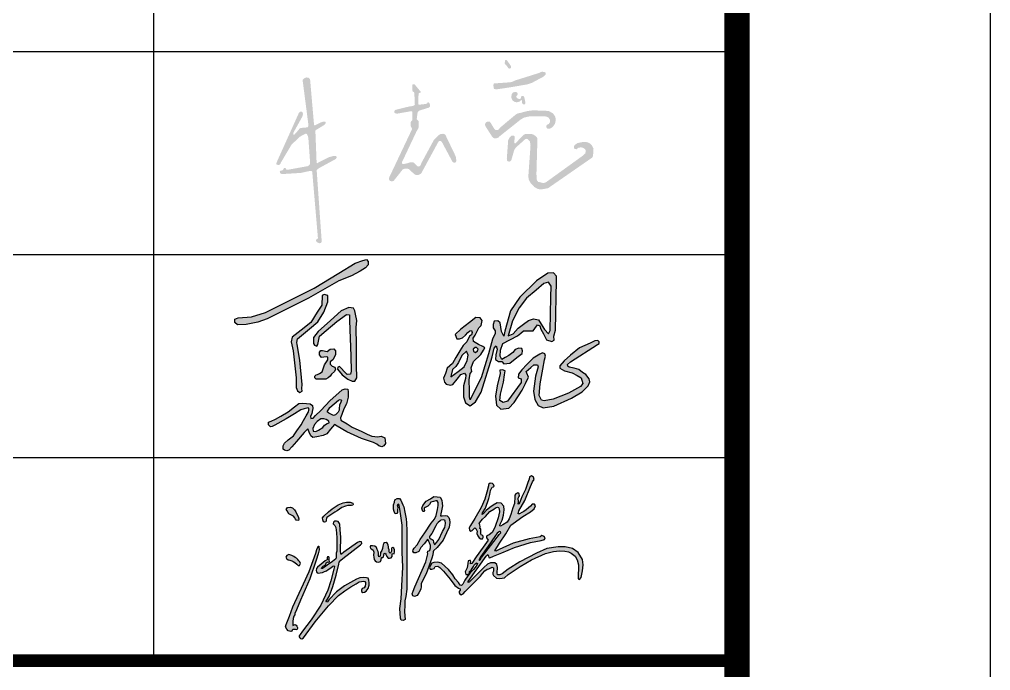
# Model space of a CAD drawing. Extents: x 1051052 to 1482120, y -981644 to -673261.
# Drawn here: x 1175902 to 1181365, y -805783 to -802122 of the extents above; entities that cross this region are included whole.
import ezdxf

# ---------------------------------------------------------------- set-up
doc = ezdxf.new("R2010")
doc.units = 0
doc.header["$LTSCALE"] = 1000
doc.header["$MEASUREMENT"] = 0
doc.layers.add('TK', color=142, linetype='Continuous')
doc.layers.add('填充', color=8, linetype='Continuous')

# ---------------------------------------------------------------- blocks, each defined once
blk = doc.blocks.new('A$C05385F37')
at = {"layer": 'TK'}
for p, q in [((-3299.9, -26600), (-3299.9, -31400)), ((-8000, -29000), (-1000, -29000)), ((-8000, -29800), (-1000, -29800)), ((-8000, -30600), (-1000, -30600)), ((-8000, -31400), (-1000, -31400)), ((-8000, -31400), (-1000, -31400)), ((-8000, -31400.2), (-1000, -31400.2)), ((-8000, -31400.2), (-1000, -31400.2))]:
    blk.add_line(p, q, dxfattribs=at)
at = {"layer": 'TK', "const_width": 50}
for points in [[(-8000, -31400.2), (-1000, -31400.2)], [(-1000, -31400.2), (-8000, -31400.2)], [(-1000, -31400.2), (-8000, -31400.2)]]:
    blk.add_lwpolyline(points, dxfattribs=at)
blk = doc.blocks.new('jyukyu')
h = blk.add_hatch(color=256)
h.paths.add_polyline_path([(93323, 49307), (93326, 49334), (93384, 49418), (93442, 49593), (93459, 49669), (93473, 49741), (93495, 49785), (93502, 49799), (93528, 49804), (93540, 49821), (93528, 49846), (93508, 49866), (93469, 49870), (93440, 49847), (93440, 49822), (93406, 49712), (93370, 49584), (93305, 49433), (93191, 49235), (93109, 49103), (93088, 49061), (93093, 49024), (93120, 49004), (93143, 49018), (93174, 49047), (93189, 49065), (93207, 49052), (93230, 49002), (93226, 48963), (93243, 48920), (93271, 48885), (93300, 48865), (93329, 48863), (93342, 48888), (93339, 48911), (93320, 48928), (93307, 48935), (93301, 48963), (93301, 48998), (93299, 49024), (93299, 49043), (93281, 49052), (93286, 49081), (93283, 49115), (93268, 49140), (93278, 49158), (93331, 49220), (93384, 49271), (93464, 49359), (93531, 49401), (93566, 49427), (93602, 49439), (93621, 49429), (93631, 49405), (93637, 49356), (93611, 49243), (93556, 49089), (93531, 49033), (93502, 48977), (93449, 48935), (93409, 48918), (93399, 48902), (93402, 48883), (93421, 48860), (93433, 48841), (93339, 48712), (93216, 48541), (93136, 48420), (93113, 48409), (93110, 48424), (93116, 48449), (93111, 48471), (93094, 48475), (93067, 48465), (93064, 48420), (93049, 48342), (93031, 48302), (93016, 48268), (93020, 48243), (93028, 48219), (93063, 48219), (93091, 48240), (93093, 48271), (93121, 48298), (93143, 48329), (93163, 48366), (93186, 48398), (93214, 48424), (93230, 48430), (93237, 48414), (93211, 48372), (93165, 48312), (93107, 48249), (93065, 48195), (93006, 48115), (92993, 48077), (92973, 48041), (92945, 48022), (92924, 48028), (92892, 48072), (92836, 48142), (92792, 48214), (92715, 48309), (92585, 48423), (92518, 48443), (92448, 48438), (92408, 48424), (92384, 48383), (92371, 48347), (92380, 48313), (92412, 48318), (92450, 48330), (92473, 48363), (92519, 48368), (92557, 48344), (92622, 48278), (92740, 48135), (92826, 48020), (92894, 47973), (92923, 47961), (92924, 47936), (92905, 47912), (92904, 47889), (92915, 47870), (92944, 47850), (92978, 47868), (93016, 47912), (93045, 47943), (93155, 48050), (93291, 48190), (93330, 48237), (93369, 48283), (93414, 48315), (93442, 48319), (93477, 48338), (93495, 48349), (93525, 48342), (93527, 48306), (93528, 48278), (93513, 48252), (93515, 48223), (93529, 48198), (93583, 48151), (93644, 48146), (93725, 48161), (93791, 48218), (94013, 48361), (94217, 48483), (94469, 48597), (94616, 48635), (94725, 48649), (94820, 48639), (94888, 48628), (94935, 48602), (95005, 48550), (95044, 48482), (95067, 48396), (95066, 48320), (95060, 48217), (95064, 48142), (95085, 48129), (95115, 48162), (95142, 48285), (95152, 48392), (95140, 48491), (95060, 48620), (94960, 48687), (94824, 48718), (94700, 48719), (94492, 48688), (94304, 48608), (94005, 48451), (93796, 48313), (93686, 48230), (93642, 48210), (93602, 48210), (93594, 48251), (93602, 48347), (93587, 48398), (93552, 48428), (93475, 48427), (93419, 48407), (93353, 48348), (93158, 48153), (93088, 48082), (93067, 48076), (93067, 48094), (93184, 48256), (93261, 48364), (93393, 48550), (93423, 48583), (93436, 48553), (93444, 48526), (93462, 48519), (93526, 48549), (93679, 48612), (93905, 48710), (94196, 48801), (94391, 48836), (94454, 48854), (94461, 48883), (94446, 48906), (94406, 48923), (94370, 48899), (94172, 48866), (93881, 48785), (93630, 48671), (93568, 48643), (93550, 48650), (93635, 48787), (93749, 48954), (93842, 49111), (93882, 49141), (94060, 49269), (94198, 49354), (94263, 49408), (94290, 49460), (94273, 49493), (94227, 49490), (94200, 49456), (94164, 49424), (94119, 49390), (94077, 49361), (94039, 49342), (94000, 49319), (93972, 49316), (93985, 49372), (94095, 49560), (94198, 49809), (94234, 49898), (94264, 49937), (94255, 49982), (94213, 50004), (94179, 49990), (94172, 49945), (94148, 49882), (94105, 49757), (94042, 49624), (94003, 49531), (93987, 49498), (93977, 49494), (93978, 49534), (93976, 49598), (93986, 49623), (94001, 49642), (93993, 49681), (93970, 49695), (93931, 49682), (93915, 49654), (93916, 49627), (93908, 49502), (93876, 49425), (93844, 49305), (93811, 49226), (93775, 49168), (93695, 49116), (93654, 49094), (93642, 49098), (93649, 49128), (93685, 49204), (93706, 49291), (93720, 49391), (93716, 49455), (93665, 49509), (93593, 49518), (93521, 49474), (93459, 49430), (93393, 49376), (93347, 49322)])
h.paths.add_polyline_path([(93616, 48988), (93638, 48997), (93655, 48993), (93658, 48975), (93638, 48949), (93597, 48896), (93311, 48524), (93291, 48491), (93274, 48470), (93266, 48478), (93266, 48491), (93299, 48547), (93431, 48730), (93550, 48909), (93596, 48968)], flags=16)
h = blk.add_hatch(color=256)
h.paths.add_polyline_path([(91731, 49359), (91749, 49317), (91776, 49321), (91786, 49340), (91790, 49380), (91792, 49440), (91785, 49480), (91792, 49489), (91804, 49491), (91817, 49472), (91831, 49402), (91849, 49279), (91871, 49109), (91874, 48622), (91883, 48354), (91868, 48014), (91854, 47781), (91832, 47606), (91841, 47428), (91854, 47393), (91891, 47387), (91928, 47406), (91921, 47469), (91913, 47550), (91919, 47659), (91921, 47742), (91938, 47819), (91957, 47952), (91956, 48275), (91956, 48700), (91957, 49011), (91954, 49154), (91943, 49224), (91919, 49347), (91901, 49442), (91884, 49482), (91851, 49566), (91822, 49597), (91780, 49593), (91742, 49568), (91734, 49529), (91718, 49482), (91715, 49402)])
h.paths.add_polyline_path([(91566, 48607), (91579, 48589), (91595, 48542), (91619, 48517), (91643, 48517), (91673, 48520), (91691, 48542), (91691, 48570), (91692, 48594), (91714, 48601), (91729, 48592), (91736, 48631), (91733, 48664), (91725, 48697), (91706, 48708), (91687, 48704), (91682, 48689), (91681, 48661), (91681, 48644), (91673, 48630), (91660, 48608), (91649, 48604), (91636, 48628), (91635, 48666), (91626, 48698), (91624, 48722), (91621, 48752), (91608, 48780), (91584, 48796), (91555, 48795), (91537, 48778), (91530, 48755), (91521, 48730), (91516, 48692), (91505, 48655), (91491, 48638), (91478, 48617), (91479, 48599), (91476, 48564), (91468, 48544), (91452, 48539), (91446, 48561), (91445, 48606), (91436, 48638), (91423, 48671), (91406, 48706), (91376, 48732), (91336, 48739), (91301, 48736), (91291, 48724), (91293, 48712), (91300, 48690), (91323, 48677), (91349, 48657), (91359, 48622), (91356, 48567), (91358, 48531), (91367, 48491), (91387, 48466), (91411, 48449), (91449, 48445), (91479, 48454), (91493, 48483), (91500, 48524), (91519, 48527), (91537, 48536), (91544, 48568), (91549, 48601)])
h.paths.add_polyline_path([(92272, 48777), (92332, 48851), (92347, 48844), (92356, 48817), (92367, 48790), (92388, 48745), (92385, 48703), (92374, 48662), (92356, 48650), (92340, 48642), (92334, 48619), (92339, 48590), (92302, 48449), (92103, 47997), (92070, 47915), (92054, 47870), (92069, 47835), (92099, 47822), (92142, 47840), (92178, 47889), (92209, 47953), (92217, 48000), (92217, 48058), (92308, 48229), (92412, 48513), (92426, 48577), (92432, 48628), (92443, 48649), (92510, 48707), (92613, 48840), (92679, 48974), (92723, 49078), (92734, 49161), (92730, 49213), (92719, 49251), (92691, 49279), (92650, 49286), (92595, 49280), (92570, 49280), (92574, 49316), (92586, 49372), (92604, 49459), (92599, 49507), (92590, 49562), (92561, 49619), (92509, 49627), (92445, 49630), (92385, 49591), (92311, 49549), (92249, 49467), (92232, 49422), (92243, 49378), (92249, 49361), (92268, 49357), (92279, 49375), (92274, 49399), (92272, 49419), (92290, 49431), (92337, 49458), (92367, 49488), (92395, 49527), (92443, 49542), (92481, 49554), (92507, 49550), (92523, 49522), (92527, 49471), (92515, 49395), (92491, 49286), (92456, 49220), (92400, 49149), (92283, 48974), (92197, 48851), (92143, 48755), (92093, 48694), (92070, 48668), (92068, 48639), (92083, 48612), (92120, 48610), (92175, 48638), (92211, 48707)])
h.paths.add_polyline_path([(92373, 48874), (92366, 48888), (92367, 48908), (92388, 48933), (92410, 48961), (92437, 49006), (92451, 49046), (92485, 49100), (92502, 49137), (92528, 49160), (92559, 49189), (92571, 49200), (92627, 49211), (92654, 49198), (92658, 49140), (92645, 49067), (92606, 48999), (92539, 48853), (92502, 48806), (92473, 48768), (92457, 48764), (92443, 48805), (92434, 48843), (92417, 48853), (92390, 48862)], flags=16)
h = blk.add_hatch(color=256)
h.paths.add_polyline_path([(89950, 49353), (89924, 49391), (89889, 49427), (89851, 49435), (89798, 49433), (89774, 49396), (89790, 49370), (89821, 49318), (89857, 49301), (89905, 49276), (89932, 49244), (89943, 49221), (89954, 49200), (89994, 49198), (90002, 49227), (89987, 49267), (89966, 49314)])
h.paths.add_polyline_path([(89841, 48476), (89872, 48465), (89900, 48452), (89930, 48435), (89965, 48403), (89987, 48382), (90013, 48382), (90032, 48418), (90017, 48446), (90002, 48467), (89982, 48491), (89958, 48517), (89934, 48525), (89909, 48545), (89877, 48561), (89840, 48572), (89820, 48578), (89783, 48564), (89766, 48532), (89777, 48506), (89811, 48485)], flags=17)
h.paths.add_polyline_path([(90199, 48141), (90316, 48480), (90352, 48593), (90367, 48667), (90366, 48717), (90366, 48729), (90354, 48730), (90344, 48713), (90330, 48674), (90307, 48608), (90262, 48471), (90186, 48275), (90089, 48050), (89891, 47635), (89832, 47466), (89771, 47315), (89760, 47269), (89782, 47227), (89807, 47200), (89856, 47185), (89876, 47195), (89882, 47212), (89895, 47226), (89903, 47226), (89917, 47225), (89942, 47223), (89967, 47219), (89978, 47239), (89976, 47261), (89966, 47282), (89953, 47302), (89936, 47313), (89916, 47310), (89891, 47297), (89890, 47367), (89901, 47420), (89912, 47467), (89932, 47491), (89932, 47510), (89960, 47578), (90033, 47757)])
h.paths.add_polyline_path([(90670, 48504), (90612, 48452), (90516, 48388), (90466, 48353), (90429, 48326), (90415, 48330), (90418, 48347), (90440, 48367), (90487, 48394), (90493, 48408), (90499, 48427), (90515, 48442), (90534, 48449), (90547, 48445), (90558, 48455), (90553, 48478), (90552, 48501), (90553, 48525), (90547, 48536), (90534, 48539), (90519, 48536), (90512, 48529), (90513, 48511), (90518, 48493), (90477, 48467), (90404, 48407), (90341, 48352), (90321, 48325), (90316, 48291), (90319, 48265), (90333, 48246), (90354, 48243), (90391, 48247), (90433, 48256), (90469, 48274), (90503, 48284), (90534, 48309), (90581, 48340), (90617, 48367), (90635, 48373), (90646, 48365), (90634, 48317), (90579, 48107), (90529, 47934), (90399, 47661), (90224, 47397), (90068, 47192), (90024, 47131), (90007, 47110), (90008, 47090), (90017, 47071), (90029, 47058), (90055, 47056), (90084, 47070), (90298, 47362), (90541, 47650), (90721, 47836), (90836, 47921), (90945, 47997), (91039, 48052), (91096, 48087), (91139, 48094), (91170, 48099), (91195, 48093), (91209, 48075), (91207, 48051), (91202, 48007), (91185, 47978), (91147, 47963), (91135, 47938), (91138, 47914), (91160, 47891), (91192, 47897), (91224, 47918), (91259, 47964), (91275, 48026), (91275, 48070), (91271, 48119), (91255, 48150), (91225, 48160), (91166, 48164), (91109, 48156), (91045, 48133), (90830, 48015), (90681, 47903), (90548, 47759), (90519, 47721), (90504, 47720), (90499, 47735), (90550, 47823), (90617, 48003), (90678, 48205), (90724, 48407), (90735, 48443), (90763, 48480), (90796, 48511), (91120, 48756), (91142, 48779), (91135, 48808), (91107, 48818), (91064, 48800), (90816, 48621), (90774, 48586), (90760, 48586), (90758, 48647), (90760, 48893), (90750, 49029), (90748, 49063), (90746, 49095), (90743, 49122), (90740, 49144), (90712, 49176), (90683, 49187), (90649, 49187), (90628, 49168), (90626, 49134), (90655, 49104), (90669, 49067), (90679, 49024), (90684, 48971), (90687, 48879), (90687, 48639), (90675, 48605), (90675, 48576), (90675, 48529)])
h.paths.add_polyline_path([(90605, 49407), (90537, 49354), (90453, 49277), (90433, 49246), (90434, 49211), (90450, 49173), (90466, 49168), (90489, 49172), (90496, 49183), (90494, 49209), (90500, 49234), (90510, 49252), (90654, 49349), (90695, 49374), (90781, 49429), (90844, 49456), (90891, 49469), (90954, 49467), (90979, 49473), (90988, 49487), (90979, 49512), (90934, 49528), (90864, 49531), (90803, 49516), (90713, 49478)])
for points in [[(92448, 48438), (92408, 48424), (92384, 48383), (92371, 48347), (92380, 48313), (92412, 48318), (92450, 48330), (92473, 48363), (92519, 48368), (92557, 48344), (92622, 48278), (92740, 48135), (92826, 48020), (92894, 47973), (92923, 47961), (92924, 47936), (92905, 47912), (92904, 47889), (92915, 47870), (92944, 47850), (92978, 47868), (93016, 47912), (93045, 47943), (93155, 48050), (93291, 48190), (93330, 48237), (93369, 48283), (93414, 48315), (93442, 48319), (93477, 48338), (93495, 48349), (93525, 48342), (93527, 48306), (93528, 48278), (93513, 48252), (93515, 48223), (93529, 48198), (93583, 48151), (93644, 48146), (93725, 48161), (93791, 48218), (94013, 48361), (94217, 48483), (94469, 48597), (94616, 48635), (94725, 48649), (94820, 48639), (94888, 48628), (94935, 48602), (95005, 48550), (95044, 48482), (95067, 48396), (95066, 48320), (95060, 48217), (95064, 48142), (95085, 48129), (95115, 48162), (95142, 48285), (95152, 48392), (95140, 48491), (95060, 48620), (94960, 48687), (94824, 48718), (94700, 48719), (94492, 48688), (94304, 48608), (94005, 48451), (93796, 48313), (93686, 48230), (93642, 48210), (93602, 48210), (93594, 48251), (93602, 48347), (93587, 48398), (93552, 48428), (93475, 48427), (93419, 48407), (93353, 48348), (93158, 48153), (93088, 48082), (93067, 48076), (93067, 48094), (93184, 48256), (93261, 48364), (93393, 48550), (93423, 48583), (93423, 48583), (93436, 48553), (93444, 48526), (93462, 48519), (93526, 48549), (93679, 48612), (93905, 48710), (94196, 48801), (94391, 48836), (94454, 48854), (94461, 48883), (94446, 48906), (94406, 48923), (94370, 48899), (94172, 48866), (93881, 48785), (93630, 48671), (93568, 48643), (93550, 48650), (93635, 48787), (93749, 48954), (93842, 49111), (93882, 49141), (94060, 49269), (94198, 49354), (94263, 49408), (94290, 49460), (94273, 49493), (94227, 49490), (94200, 49456), (94164, 49424), (94119, 49390), (94077, 49361), (94039, 49342), (94000, 49319), (93972, 49316), (93985, 49372), (94095, 49560), (94198, 49809), (94234, 49898), (94264, 49937), (94255, 49982), (94213, 50004), (94179, 49990), (94172, 49945), (94148, 49882), (94105, 49757), (94042, 49624), (94003, 49531), (93987, 49498), (93977, 49494), (93978, 49534), (93976, 49598), (93986, 49623), (94001, 49642), (93993, 49681), (93970, 49695), (93931, 49682), (93915, 49654), (93916, 49627), (93908, 49502), (93876, 49425), (93844, 49305), (93811, 49226), (93775, 49168), (93695, 49116), (93654, 49094), (93642, 49098), (93649, 49128), (93685, 49204), (93706, 49291), (93720, 49391), (93716, 49455), (93665, 49509), (93593, 49518), (93521, 49474), (93459, 49430), (93393, 49376), (93347, 49322), (93323, 49307), (93323, 49307), (93326, 49334), (93384, 49418), (93442, 49593), (93459, 49669), (93473, 49741), (93495, 49785), (93502, 49799), (93528, 49804), (93540, 49821), (93528, 49846), (93508, 49866), (93469, 49870), (93440, 49847), (93440, 49822), (93406, 49712), (93370, 49584), (93305, 49433), (93191, 49235), (93109, 49103), (93088, 49061), (93093, 49024), (93120, 49004), (93143, 49018), (93174, 49047), (93189, 49065), (93207, 49052), (93230, 49002), (93226, 48963), (93243, 48920), (93271, 48885), (93300, 48865), (93329, 48863), (93342, 48888), (93339, 48911), (93320, 48928), (93307, 48935), (93301, 48963), (93301, 48998), (93299, 49024), (93299, 49043), (93281, 49052), (93286, 49081), (93283, 49115), (93268, 49140), (93278, 49158), (93331, 49220), (93384, 49271), (93464, 49359), (93531, 49401), (93566, 49427), (93602, 49439), (93621, 49429), (93631, 49405), (93637, 49356), (93611, 49243), (93556, 49089), (93531, 49033), (93502, 48977), (93449, 48935), (93409, 48918), (93399, 48902), (93402, 48883), (93421, 48860), (93433, 48841), (93339, 48712), (93216, 48541), (93136, 48420), (93113, 48409), (93110, 48424), (93116, 48449), (93111, 48471), (93094, 48475), (93067, 48465), (93064, 48420), (93049, 48342), (93031, 48302), (93016, 48268), (93020, 48243), (93028, 48219), (93063, 48219), (93091, 48240), (93093, 48271), (93121, 48298), (93143, 48329), (93163, 48366), (93186, 48398), (93214, 48424), (93230, 48430), (93237, 48414), (93211, 48372), (93165, 48312), (93107, 48249), (93065, 48195), (93006, 48115), (92993, 48077), (92973, 48041), (92945, 48022), (92924, 48028), (92892, 48072), (92836, 48142), (92792, 48214), (92715, 48309), (92585, 48423), (92518, 48443), (92448, 48438)], [(92272, 49419), (92274, 49399), (92279, 49375), (92268, 49357), (92249, 49361), (92243, 49378), (92232, 49422), (92249, 49467), (92311, 49549), (92385, 49591), (92445, 49630), (92509, 49627), (92561, 49619), (92590, 49562), (92599, 49507), (92604, 49459), (92586, 49372), (92574, 49316), (92570, 49280), (92595, 49280), (92650, 49286), (92691, 49279), (92719, 49251), (92730, 49213), (92734, 49161), (92723, 49078), (92679, 48974), (92613, 48840), (92510, 48707), (92443, 48649), (92432, 48628), (92426, 48577), (92412, 48513), (92308, 48229), (92217, 48058), (92217, 48000), (92209, 47953), (92178, 47889), (92142, 47840), (92099, 47822), (92069, 47835), (92054, 47870), (92070, 47915), (92103, 47997), (92302, 48449), (92339, 48590), (92334, 48619), (92340, 48642), (92356, 48650), (92374, 48662), (92385, 48703), (92388, 48745), (92367, 48790), (92356, 48817), (92347, 48844), (92332, 48851), (92272, 48777), (92211, 48707), (92175, 48638), (92120, 48610), (92083, 48612), (92068, 48639), (92070, 48668), (92093, 48694), (92143, 48755), (92197, 48851), (92283, 48974), (92400, 49149), (92456, 49220), (92491, 49286), (92515, 49395), (92527, 49471), (92523, 49522), (92507, 49550), (92481, 49554), (92443, 49542), (92395, 49527), (92367, 49488), (92337, 49458), (92290, 49431), (92272, 49419)], [(89954, 49200), (89943, 49221), (89932, 49244), (89905, 49276), (89857, 49301), (89821, 49318), (89790, 49370), (89774, 49396), (89798, 49433), (89851, 49435), (89889, 49427), (89924, 49391), (89950, 49353), (89966, 49314), (89987, 49267), (90002, 49227), (89994, 49198), (89954, 49200)], [(90450, 49173), (90434, 49211), (90433, 49246), (90453, 49277), (90537, 49354), (90605, 49407), (90713, 49478), (90803, 49516), (90864, 49531), (90934, 49528), (90979, 49512), (90988, 49487), (90979, 49473), (90954, 49467), (90891, 49469), (90844, 49456), (90781, 49429), (90695, 49374), (90654, 49349), (90510, 49252), (90500, 49234), (90494, 49209), (90496, 49183), (90489, 49172), (90466, 49168), (90450, 49173)], [(91785, 49480), (91792, 49440), (91790, 49380), (91786, 49340), (91776, 49321), (91749, 49317), (91731, 49359), (91715, 49402), (91718, 49482), (91734, 49529), (91742, 49568), (91780, 49593), (91822, 49597), (91851, 49566), (91884, 49482), (91901, 49442), (91919, 49347), (91943, 49224), (91954, 49154), (91957, 49011), (91956, 48700), (91956, 48275), (91957, 47952), (91938, 47819), (91921, 47742), (91919, 47659), (91913, 47550), (91921, 47469), (91928, 47406), (91891, 47387), (91854, 47393), (91841, 47428), (91832, 47606), (91854, 47781), (91868, 48014), (91883, 48354), (91874, 48622), (91871, 49109), (91849, 49279), (91831, 49402), (91817, 49472), (91804, 49491), (91792, 49489), (91785, 49480)], [(90626, 49134), (90655, 49104), (90669, 49067), (90679, 49024), (90684, 48971), (90687, 48879), (90687, 48639), (90675, 48605), (90675, 48576), (90675, 48529), (90670, 48504), (90612, 48452), (90516, 48388), (90466, 48353), (90429, 48326), (90415, 48330), (90418, 48347), (90440, 48367), (90487, 48394), (90493, 48408), (90499, 48427), (90515, 48442), (90534, 48449), (90547, 48445), (90558, 48455), (90553, 48478), (90552, 48501), (90553, 48525), (90547, 48536), (90534, 48539), (90519, 48536), (90512, 48529), (90513, 48511), (90518, 48493), (90477, 48467), (90404, 48407), (90341, 48352), (90321, 48325), (90316, 48291), (90319, 48265), (90333, 48246), (90354, 48243), (90391, 48247), (90433, 48256), (90469, 48274), (90503, 48284), (90534, 48309), (90581, 48340), (90617, 48367), (90635, 48373), (90646, 48365), (90634, 48317), (90579, 48107), (90529, 47934), (90399, 47661), (90224, 47397), (90068, 47192), (90024, 47131), (90007, 47110), (90008, 47090), (90017, 47071), (90029, 47058), (90055, 47056), (90084, 47070), (90298, 47362), (90541, 47650), (90721, 47836), (90836, 47921), (90945, 47997), (91039, 48052), (91096, 48087), (91139, 48094), (91170, 48099), (91195, 48093), (91209, 48075), (91207, 48051), (91202, 48007), (91185, 47978), (91147, 47963), (91135, 47938), (91138, 47914), (91160, 47891), (91192, 47897), (91224, 47918), (91259, 47964), (91275, 48026), (91275, 48070), (91271, 48119), (91255, 48150), (91225, 48160), (91166, 48164), (91109, 48156), (91045, 48133), (90830, 48015), (90681, 47903), (90548, 47759), (90519, 47721), (90504, 47720), (90499, 47735), (90550, 47823), (90617, 48003), (90678, 48205), (90724, 48407), (90735, 48443), (90763, 48480), (90796, 48511), (91120, 48756), (91142, 48779), (91135, 48808), (91107, 48818), (91064, 48800), (90816, 48621), (90774, 48586), (90760, 48586), (90758, 48647), (90760, 48893), (90750, 49029), (90748, 49063), (90746, 49095), (90743, 49122), (90740, 49144), (90712, 49176), (90683, 49187), (90649, 49187), (90628, 49168), (90626, 49134)], [(92559, 49189), (92528, 49160), (92502, 49137), (92485, 49100), (92451, 49046), (92437, 49006), (92410, 48961), (92388, 48933), (92367, 48908), (92366, 48888), (92373, 48874), (92390, 48862), (92417, 48853), (92434, 48843), (92443, 48805), (92457, 48764), (92473, 48768), (92502, 48806), (92539, 48853), (92606, 48999), (92645, 49067), (92658, 49140), (92654, 49198), (92627, 49211), (92571, 49200), (92559, 49189)], [(93596, 48968), (93550, 48909), (93431, 48730), (93299, 48547), (93266, 48491), (93266, 48478), (93274, 48470), (93291, 48491), (93311, 48524), (93597, 48896), (93638, 48949), (93658, 48975), (93655, 48993), (93638, 48997), (93616, 48988), (93596, 48968)], [(89760, 47269), (89771, 47315), (89832, 47466), (89891, 47635), (90089, 48050), (90186, 48275), (90262, 48471), (90307, 48608), (90330, 48674), (90344, 48713), (90354, 48730), (90366, 48729), (90366, 48717), (90367, 48667), (90352, 48593), (90316, 48480), (90199, 48141), (90033, 47757), (89960, 47578), (89932, 47510), (89932, 47491), (89912, 47467), (89901, 47420), (89890, 47367), (89891, 47297), (89916, 47310), (89936, 47313), (89953, 47302), (89966, 47282), (89976, 47261), (89978, 47239), (89967, 47219), (89942, 47223), (89917, 47225), (89903, 47226), (89895, 47226), (89882, 47212), (89876, 47195), (89856, 47185), (89807, 47200), (89782, 47227), (89760, 47269)], [(91300, 48690), (91323, 48677), (91349, 48657), (91359, 48622), (91356, 48567), (91358, 48531), (91367, 48491), (91387, 48466), (91411, 48449), (91449, 48445), (91479, 48454), (91493, 48483), (91500, 48524), (91519, 48527), (91537, 48536), (91544, 48568), (91549, 48601), (91566, 48607), (91579, 48589), (91595, 48542), (91619, 48517), (91643, 48517), (91673, 48520), (91691, 48542), (91691, 48570), (91692, 48594), (91714, 48601), (91729, 48592), (91729, 48592), (91736, 48631), (91733, 48664), (91725, 48697), (91706, 48708), (91687, 48704), (91682, 48689), (91681, 48661), (91681, 48644), (91673, 48630), (91660, 48608), (91649, 48604), (91636, 48628), (91635, 48666), (91626, 48698), (91624, 48722), (91621, 48752), (91608, 48780), (91584, 48796), (91555, 48795), (91537, 48778), (91530, 48755), (91521, 48730), (91516, 48692), (91505, 48655), (91491, 48638), (91478, 48617), (91479, 48599), (91476, 48564), (91468, 48544), (91452, 48539), (91446, 48561), (91445, 48606), (91436, 48638), (91423, 48671), (91406, 48706), (91376, 48732), (91336, 48739), (91301, 48736), (91291, 48724), (91293, 48712), (91300, 48690)], [(89820, 48578), (89783, 48564), (89766, 48532), (89777, 48506), (89811, 48485), (89841, 48476), (89872, 48465), (89900, 48452), (89930, 48435), (89965, 48403), (89987, 48382), (90013, 48382), (90013, 48382), (90032, 48418), (90017, 48446), (90002, 48467), (89982, 48491), (89958, 48517), (89934, 48525), (89909, 48545), (89877, 48561), (89840, 48572), (89820, 48578)]]:
    blk.add_lwpolyline(points)
blk = doc.blocks.new('ghrfsdhtgf')
h = blk.add_hatch(color=256)
h.paths.add_polyline_path([(21462.2, 33601.5), (21518.2, 33631.6), (21552.4, 33652.8), (21568.8, 33673.9), (21569.5, 33694.4), (21558.5, 33708.3), (21535, 33700.6), (21485.7, 33684.5), (21380.4, 33619.8), (21221.6, 33522.3), (20907.9, 33366.2), (20817.3, 33337), (20730.6, 33330.5), (20710.4, 33323.9), (20710.4, 33300.8), (20727.7, 33286.4), (20782.5, 33289.3), (20857.5, 33302.7), (20917.5, 33325.9), (21184.7, 33458.9), (21380.2, 33570.7)])
h.paths.add_polyline_path([(21283.5, 33367.8), (21309.3, 33433.6), (21309.3, 33475.3), (21286.8, 33482.8), (21274, 33474.4), (21270.6, 33413.6), (21241.9, 33367.8), (21199.9, 33300.8), (21137.8, 33251.9), (21079.6, 33206.1), (21073.5, 33176.5), (21085.3, 33118.1), (21104.7, 32944.1), (21106.2, 32881.4), (21113.6, 32860.1), (21129.9, 32850.3), (21145.2, 32859.6), (21142.9, 32876.3), (21143.4, 32902.8), (21129.9, 33059.3), (21112.8, 33159.3), (21110.6, 33172.6), (21114.9, 33195.2), (21190.9, 33260.3), (21244.9, 33306.5)])
h.paths.add_polyline_path([(21429.9, 33352.4), (21449, 33351.2), (21450.2, 33314.2), (21457.1, 33084.1), (21460.3, 32987.2), (21455.8, 32969.3), (21433.4, 32966.8), (21416.9, 32984.5), (21394.8, 33007.6), (21385, 33017.9), (21374.8, 33014.2), (21372.1, 33000.7), (21402.5, 32964.3), (21438.9, 32937.2), (21467.1, 32924.1), (21484, 32924.1), (21496.5, 32943.8), (21493.7, 33024.1), (21493.7, 33154.6), (21491.7, 33269.8), (21497, 33314.1), (21488.3, 33354.5), (21483.5, 33377.4), (21475.8, 33393.6), (21446, 33398.9), (21395, 33376.4), (21326.7, 33314), (21246.5, 33242.5), (21216.3, 33205.5), (21216.3, 33165.2), (21224.2, 33155.5), (21239.3, 33148.6), (21244.7, 33160.4), (21255.9, 33213.2), (21299.7, 33250.2), (21368, 33308)])
h.paths.add_polyline_path([(21359.9, 33093), (21359, 33117.8), (21348.8, 33132.3), (21325.7, 33128.9), (21305.2, 33115.2), (21276.2, 33120.3), (21264.9, 33120), (21256.2, 33110.8), (21255.7, 33093.6), (21268.1, 33076.8), (21298, 33080.1), (21309.2, 33077.1), (21310.1, 33061.6), (21301, 33047.6), (21288.3, 33028.2), (21281.7, 33009), (21273, 32984), (21255.3, 32971.8), (21243.7, 32966), (21234.2, 32964.2), (21226, 32955.6), (21226.3, 32944), (21235.3, 32935.7), (21259.8, 32936.2), (21277.2, 32936.6), (21296.6, 32937), (21312.8, 32945.7), (21324.3, 32955.2), (21332.6, 32968.6), (21353.7, 32986.3), (21359.9, 33000.4), (21354.9, 33012.8), (21336.8, 33020.2), (21325.5, 33032.2), (21324.9, 33048.9), (21340.9, 33061)], flags=17)
h.paths.add_polyline_path([(21196.5, 32776.9), (21210.4, 32765.7), (21212.7, 32746.9), (21208.6, 32728), (21205.5, 32713.3), (21197, 32698.5), (21201, 32683.7), (21215.8, 32684.6), (21229.3, 32702.9), (21264.2, 32734.8), (21324.9, 32798.8), (21380.8, 32847.5), (21402.6, 32866.5), (21421.9, 32874.6), (21438.9, 32871.2), (21441.4, 32854.2), (21440.8, 32819.1), (21429.9, 32778), (21412.5, 32745.9), (21399.7, 32709.2), (21391.6, 32686.4), (21392.8, 32672.5), (21433.4, 32648.2), (21467.1, 32627.4), (21529.3, 32598.6), (21563.1, 32582.7), (21593.7, 32568.3), (21632.6, 32564.8), (21654.4, 32567.9), (21677.7, 32558.2), (21680.1, 32541), (21681.3, 32521.2), (21670.8, 32505.7), (21657.6, 32499), (21637.8, 32507.2), (21626.5, 32518.1), (21604.7, 32528.2), (21527.7, 32552.7), (21432.8, 32596.1), (21370.3, 32633.2), (21351.9, 32644.1), (21326.8, 32613), (21303.3, 32584), (21279.9, 32573), (21239.1, 32565.3), (21212.1, 32560.2), (21199.1, 32570), (21189.1, 32594.6), (21180.3, 32616.2), (21157.5, 32592.3), (21107.1, 32534.6), (21077.6, 32500.8), (21058, 32478.4), (21044.3, 32474.7), (21030.1, 32478), (21021.6, 32485.9), (21020.9, 32507.3), (21031, 32524.6), (21054.8, 32544.2), (21087.9, 32571.5), (21109.6, 32602.5), (21137, 32641.8), (21153, 32669.2), (21170.6, 32699.2), (21183.6, 32721.3), (21188.3, 32741.9), (21182.8, 32751.9), (21157.4, 32745.2), (21135.4, 32739.5), (21094, 32713.5), (21040.1, 32679.7), (20967.3, 32639.5), (20951.7, 32630.9), (20939.1, 32629.7), (20927.9, 32641.4), (20927.1, 32658.5), (20943.4, 32665), (20971.9, 32678.9), (21006, 32698), (21053.4, 32724.6), (21093.7, 32758.2), (21122.5, 32778.6), (21148.5, 32780.5), (21172.8, 32778.7)])
h.paths.add_polyline_path([(21398.8, 32801.1), (21393.1, 32787), (21384.2, 32768.7), (21383.8, 32747.3), (21383.8, 32736.3), (21375.3, 32722.6), (21359.1, 32706), (21346.5, 32701.9), (21334.4, 32708), (21316.1, 32716.9), (21304.7, 32725.1), (21322.9, 32752.7), (21351.2, 32777), (21378.8, 32800.6), (21390, 32805.3)], flags=16)
h.paths.add_polyline_path([(21315.2, 32666.2), (21317.9, 32654.4), (21305.3, 32650.5), (21289.2, 32639.9), (21277, 32624.1), (21249.1, 32608), (21232.6, 32598.2), (21215.2, 32600.6), (21213.3, 32617.5), (21224.7, 32643.4), (21240, 32663.1), (21264.4, 32681.2), (21284.1, 32680.4), (21298.6, 32677.2)], flags=16)
h.paths.add_polyline_path([(22206.1, 33175.8), (22182.7, 33153), (22161.9, 33118.4), (22135.8, 33075.3), (22113.3, 33037.9), (22078.4, 33006.7), (22067.5, 32972.5), (22056.5, 32943.5), (22062.3, 32915.8), (22073.3, 32902.9), (22101, 32897.7), (22115.5, 32901.4), (22144.2, 32937.1), (22168, 32966.7), (22190.6, 32975.1), (22200.3, 32962.8), (22197.3, 32940.1), (22184.4, 32892.2), (22184.4, 32857.3), (22184.4, 32821.4), (22198.2, 32782.7), (22226.7, 32763.4), (22262.6, 32789.2), (22298.5, 32851.8), (22369.1, 33079.5), (22381.6, 33136.7), (22396.2, 33150.6), (22402.1, 33128.6), (22394, 33092), (22390.3, 33062.6), (22410.9, 33050.2), (22431.4, 33050.2), (22443.9, 33035.5), (22483.7, 33040.1), (22528.2, 33074.8), (22562.7, 33101.7), (22565.6, 33119.2), (22560.9, 33133.8), (22541.1, 33136.7), (22518.3, 33126.8), (22502, 33108.7), (22476.3, 33088.8), (22452.9, 33074.8), (22431.9, 33063.2), (22420.8, 33084.8), (22422.6, 33123.3), (22437.9, 33166.2), (22532.8, 33214.7), (22555.3, 33232.1), (22571.5, 33248.2), (22594.2, 33246.8), (22607.7, 33246.9), (22633.1, 33247.2), (22644.5, 33262.4), (22662, 33285.7), (22676.2, 33279.9), (22683.9, 33259.2), (22700.7, 33228.8), (22720.1, 33190.7), (22753.1, 33179.1), (22768.6, 33188.1), (22767.3, 33214), (22777.1, 33251.7), (22785.3, 33569.6), (22783.7, 33600), (22763.9, 33620.6), (22729.3, 33619.8), (22654.3, 33569.6), (22548.5, 33463.8), (22488.1, 33376.5), (22450, 33244.9), (22444.4, 33213.1), (22429.3, 33242.5), (22424.7, 33271.1), (22420, 33300.1), (22405.1, 33313.2), (22382.6, 33309.5), (22375.1, 33287.9), (22375.1, 33266.4), (22389.1, 33247.7), (22388.2, 33230.9), (22371.3, 33193.5), (22345.7, 33099.6), (22298.2, 32945.2), (22243.3, 32835.3), (22228.4, 32802.8), (22222.4, 32823.2), (22222.4, 32862.7), (22220.5, 32931.3), (22228.2, 32973.7), (22237.8, 32985.3), (22233, 33010.3), (22248.4, 33049.8), (22296.4, 33095.4), (22313, 33123.1), (22322.1, 33138.1), (22308.8, 33146.6), (22281.1, 33160.4), (22249.1, 33179.2), (22246, 33200.3), (22258.9, 33220.8), (22272, 33245.5), (22283.4, 33267.2), (22299.1, 33282.8), (22304.5, 33315.3), (22291.2, 33331), (22264.8, 33332.7), (22223.8, 33302.1), (22166.5, 33259.3), (22130.4, 33223.8), (22142.6, 33196.9), (22159.3, 33196.6), (22177.4, 33203.2), (22198.2, 33219), (22211.9, 33236.7), (22226.1, 33247.2), (22236.2, 33249.4), (22239.4, 33238), (22235.6, 33221.3), (22224.2, 33212.4)])
h.paths.add_polyline_path([(22246.3, 33130.6), (22259.5, 33140.3), (22268.5, 33139.5), (22278.5, 33130.2), (22274.9, 33119.1), (22261, 33109.1), (22248.8, 33114.5)], flags=16)
h.paths.add_polyline_path([(22204.6, 33116), (22215.5, 33090.8), (22207.3, 33056.5), (22188.2, 33015.2), (22149.6, 32986.1), (22102.6, 32950.8), (22105.3, 32962.6), (22113.5, 32997.8), (22134.2, 33018.6), (22153.2, 33043.8), (22174.8, 33088.1)], flags=16)
h.paths.add_polyline_path([(22472.2, 33214.8), (22500.4, 33311.7), (22543.1, 33395.6), (22589.9, 33459.2), (22652.2, 33509), (22701.7, 33552), (22733.3, 33560.9), (22749.5, 33536.6), (22748.7, 33464.1), (22743.4, 33248.9), (22732.4, 33228.2), (22705.8, 33256.7), (22685.2, 33290.2), (22667.8, 33318.6), (22636.1, 33324.5), (22603.3, 33315.2), (22570.8, 33290.9), (22537.2, 33265.7), (22504, 33227.6)], flags=16)
h.paths.add_polyline_path([(22662.7, 33029.6), (22665.1, 33015.2), (22648.4, 32955.6), (22635.8, 32859.9), (22643.8, 32804.9), (22665.3, 32766.7), (22697.2, 32751.6), (22767.2, 32762.7), (22881.9, 32814.5), (22948.8, 32855.2), (22989.4, 32892.6), (22999.8, 32918.2), (22994.2, 32938.9), (22974.3, 32966.8), (22952, 32978.7), (22928.9, 32997.8), (22897.9, 33008.1), (22865.3, 33012.9), (22857.3, 33019.9), (22855.5, 33031.5), (22873.9, 33048), (23048.8, 33160.6), (23059.8, 33167.1), (23058.3, 33177.1), (23051, 33186.4), (23032.1, 33183.7), (23002.1, 33169.1), (22931.7, 33139.1), (22874.5, 33089.9), (22833.7, 33054.7), (22805.6, 33022.9), (22806.6, 33006.2), (22836.1, 32989.4), (22884.4, 32977.6), (22917.9, 32958.9), (22943.7, 32944.5), (22954.9, 32909.3), (22938.3, 32888.6), (22862.4, 32846.5), (22763.7, 32806.5), (22705.1, 32796.2), (22687.2, 32801), (22672, 32830), (22678.2, 32905.9), (22695.4, 33000.5), (22706.4, 33060.8), (22712.9, 33083.9), (22708.9, 33099.5), (22693.3, 33106.6), (22676.7, 33097.8), (22632.8, 33071), (22593.8, 33030.3), (22561.6, 32996.7), (22538.4, 32968), (22537.5, 32944.6), (22556.6, 32938.5), (22557.4, 32914.3), (22468.1, 32793.7), (22439.5, 32785.9), (22418.7, 32798), (22422.2, 32840.5), (22443, 32915.8), (22449.1, 32963.5), (22452.3, 32989.2), (22437.1, 32997.3), (22418.4, 32994), (22421.4, 32972.9), (22402.3, 32894.1), (22390.4, 32827.3), (22396.7, 32768.4), (22426.2, 32742.1), (22477.9, 32750.1), (22512.2, 32785.1), (22563.9, 32865.5), (22585.4, 32908.5), (22603, 32949.2), (22592.7, 32974.7), (22588.5, 32984.8), (22618.9, 33012.1), (22638.1, 33029.2)])
for points in [[(20730.6, 33330.5), (20817.3, 33337), (20907.9, 33366.2), (21221.6, 33522.3), (21380.4, 33619.8), (21485.7, 33684.5), (21535, 33700.6), (21558.5, 33708.3), (21569.5, 33694.4), (21568.8, 33673.9), (21552.4, 33652.8), (21518.2, 33631.6), (21462.2, 33601.5), (21380.2, 33570.7), (21184.7, 33458.9), (20917.5, 33325.9), (20857.5, 33302.7), (20782.5, 33289.3), (20727.7, 33286.4), (20710.4, 33300.8), (20710.4, 33323.9)], [(21274, 33474.4), (21270.6, 33413.6), (21241.9, 33367.8), (21199.9, 33300.8), (21137.8, 33251.9), (21079.6, 33206.1), (21073.5, 33176.5), (21085.3, 33118.1), (21104.7, 32944.1), (21106.2, 32881.4), (21113.6, 32860.1), (21129.9, 32850.3), (21145.2, 32859.6), (21142.9, 32876.3), (21143.4, 32902.8), (21129.9, 33059.3), (21112.8, 33159.3), (21110.6, 33172.6), (21114.9, 33195.2), (21190.9, 33260.3), (21244.9, 33306.5), (21283.5, 33367.8), (21309.3, 33433.6), (21309.3, 33475.3), (21286.8, 33482.8)], [(21239.3, 33148.6), (21244.7, 33160.4), (21255.9, 33213.2), (21299.7, 33250.2), (21368, 33308), (21429.9, 33352.4), (21449, 33351.2), (21450.2, 33314.2), (21457.1, 33084.1), (21460.3, 32987.2), (21455.8, 32969.3), (21433.4, 32966.8), (21416.9, 32984.5), (21394.8, 33007.6), (21394.8, 33007.6), (21385, 33017.9), (21374.8, 33014.2), (21372.1, 33000.7), (21402.5, 32964.3), (21438.9, 32937.2), (21467.1, 32924.1), (21484, 32924.1), (21496.5, 32943.8), (21493.7, 33024.1), (21493.7, 33154.6), (21491.7, 33269.8), (21497, 33314.1), (21488.3, 33354.5), (21483.5, 33377.4), (21475.8, 33393.6), (21446, 33398.9), (21395, 33376.4), (21326.7, 33314), (21246.5, 33242.5), (21216.3, 33205.5), (21216.3, 33165.2), (21224.2, 33155.5), (21239.3, 33148.6)], [(21276.2, 33120.3), (21305.2, 33115.2), (21325.7, 33128.9), (21348.8, 33132.3), (21359, 33117.8), (21359.9, 33093), (21340.9, 33061), (21324.9, 33048.9), (21325.5, 33032.2), (21336.8, 33020.2), (21354.9, 33012.8), (21359.9, 33000.4), (21353.7, 32986.3), (21332.6, 32968.6), (21324.3, 32955.2), (21312.8, 32945.7), (21296.6, 32937), (21277.2, 32936.6), (21259.8, 32936.2), (21235.3, 32935.7), (21226.3, 32944), (21226, 32955.6), (21234.2, 32964.2), (21243.7, 32966), (21255.3, 32971.8), (21273, 32984), (21281.7, 33009), (21288.3, 33028.2), (21301, 33047.6), (21310.1, 33061.6), (21309.2, 33077.1), (21298, 33080.1), (21268.1, 33076.8), (21255.7, 33093.6), (21256.2, 33110.8), (21264.9, 33120)], [(22259.5, 33140.3), (22246.3, 33130.6), (22248.8, 33114.5), (22261, 33109.1), (22274.9, 33119.1), (22278.5, 33130.2), (22268.5, 33139.5)], [(22421.4, 32972.9), (22402.3, 32894.1), (22390.4, 32827.3), (22396.7, 32768.4), (22426.2, 32742.1), (22477.9, 32750.1), (22512.2, 32785.1), (22563.9, 32865.5), (22585.4, 32908.5), (22603, 32949.2), (22592.7, 32974.7), (22588.5, 32984.8), (22618.9, 33012.1), (22638.1, 33029.2), (22662.7, 33029.6), (22665.1, 33015.2), (22648.4, 32955.6), (22635.8, 32859.9), (22643.8, 32804.9), (22665.3, 32766.7), (22697.2, 32751.6), (22767.2, 32762.7), (22881.9, 32814.5), (22948.8, 32855.2), (22989.4, 32892.6), (22999.8, 32918.2), (22994.2, 32938.9), (22974.3, 32966.8), (22952, 32978.7), (22928.9, 32997.8), (22897.9, 33008.1), (22865.3, 33012.9), (22857.3, 33019.9), (22855.5, 33031.5), (22873.9, 33048), (23048.8, 33160.6), (23059.8, 33167.1), (23058.3, 33177.1), (23051, 33186.4), (23032.1, 33183.7), (23002.1, 33169.1), (22931.7, 33139.1), (22874.5, 33089.9), (22833.7, 33054.7), (22805.6, 33022.9), (22806.6, 33006.2), (22836.1, 32989.4), (22884.4, 32977.6), (22917.9, 32958.9), (22943.7, 32944.5), (22954.9, 32909.3), (22938.3, 32888.6), (22862.4, 32846.5), (22763.7, 32806.5), (22705.1, 32796.2), (22687.2, 32801), (22672, 32830), (22678.2, 32905.9), (22695.4, 33000.5), (22706.4, 33060.8), (22712.9, 33083.9), (22708.9, 33099.5), (22693.3, 33106.6), (22676.7, 33097.8), (22632.8, 33071), (22593.8, 33030.3), (22561.6, 32996.7), (22538.4, 32968), (22537.5, 32944.6), (22556.6, 32938.5), (22557.4, 32914.3), (22468.1, 32793.7), (22439.5, 32785.9), (22418.7, 32798), (22422.2, 32840.5), (22443, 32915.8), (22449.1, 32963.5), (22452.3, 32989.2), (22437.1, 32997.3), (22418.4, 32994)], [(22204.6, 33116), (22174.8, 33088.1), (22153.2, 33043.8), (22134.2, 33018.6), (22113.5, 32997.8), (22105.3, 32962.6), (22102.6, 32950.8), (22149.6, 32986.1), (22188.2, 33015.2), (22207.3, 33056.5), (22215.5, 33090.8)], [(20939.1, 32629.7), (20927.9, 32641.4), (20927.1, 32658.5), (20943.4, 32665), (20971.9, 32678.9), (21006, 32698), (21053.4, 32724.6), (21093.7, 32758.2), (21122.5, 32778.6), (21148.5, 32780.5), (21172.8, 32778.7), (21196.5, 32776.9), (21210.4, 32765.7), (21212.7, 32746.9), (21208.6, 32728), (21205.5, 32713.3), (21197, 32698.5), (21201, 32683.7), (21215.8, 32684.6), (21229.3, 32702.9), (21264.2, 32734.8), (21324.9, 32798.8), (21380.8, 32847.5), (21402.6, 32866.5), (21421.9, 32874.6), (21438.9, 32871.2), (21441.4, 32854.2), (21440.8, 32819.1), (21429.9, 32778), (21412.5, 32745.9), (21399.7, 32709.2), (21391.6, 32686.4), (21392.8, 32672.5), (21433.4, 32648.2), (21467.1, 32627.4), (21529.3, 32598.6), (21563.1, 32582.7), (21593.7, 32568.3), (21632.6, 32564.8), (21654.4, 32567.9), (21677.7, 32558.2), (21680.1, 32541), (21681.3, 32521.2), (21670.8, 32505.7), (21657.6, 32499), (21637.8, 32507.2), (21626.5, 32518.1), (21604.7, 32528.2), (21527.7, 32552.7), (21432.8, 32596.1), (21370.3, 32633.2), (21351.9, 32644.1), (21326.8, 32613), (21303.3, 32584), (21279.9, 32573), (21239.1, 32565.3), (21212.1, 32560.2), (21199.1, 32570), (21189.1, 32594.6), (21180.3, 32616.2), (21157.5, 32592.3), (21107.1, 32534.6), (21077.6, 32500.8), (21058, 32478.4), (21044.3, 32474.7), (21030.1, 32478), (21021.6, 32485.9), (21020.9, 32507.3), (21031, 32524.6), (21054.8, 32544.2), (21087.9, 32571.5), (21109.6, 32602.5), (21137, 32641.8), (21153, 32669.2), (21170.6, 32699.2), (21183.6, 32721.3), (21188.3, 32741.9), (21182.8, 32751.9), (21157.4, 32745.2), (21135.4, 32739.5), (21094, 32713.5), (21040.1, 32679.7), (20967.3, 32639.5), (20951.7, 32630.9)], [(21304.7, 32725.1), (21322.9, 32752.7), (21351.2, 32777), (21378.8, 32800.6), (21390, 32805.3), (21398.8, 32801.1), (21393.1, 32787), (21384.2, 32768.7), (21383.8, 32747.3), (21383.8, 32736.3), (21375.3, 32722.6), (21359.1, 32706), (21346.5, 32701.9), (21334.4, 32708), (21316.1, 32716.9)], [(21264.4, 32681.2), (21240, 32663.1), (21224.7, 32643.4), (21213.3, 32617.5), (21215.2, 32600.6), (21232.6, 32598.2), (21249.1, 32608), (21277, 32624.1), (21289.2, 32639.9), (21305.3, 32650.5), (21317.9, 32654.4), (21315.2, 32666.2), (21298.6, 32677.2), (21284.1, 32680.4)]]:
    blk.add_lwpolyline(points, close=True)
for points in [[(22437.9, 33166.2), (22532.8, 33214.7), (22555.3, 33232.1), (22571.5, 33248.2), (22594.2, 33246.8), (22607.7, 33246.9), (22633.1, 33247.2), (22644.5, 33262.4), (22662, 33285.7), (22676.2, 33279.9), (22683.9, 33259.2), (22700.7, 33228.8), (22720.1, 33190.7), (22753.1, 33179.1), (22768.6, 33188.1), (22767.3, 33214), (22777.1, 33251.7), (22785.3, 33569.6), (22783.7, 33600), (22763.9, 33620.6), (22729.3, 33619.8), (22654.3, 33569.6), (22548.5, 33463.8), (22488.1, 33376.5), (22450, 33244.9), (22444.4, 33213.1), (22429.3, 33242.5), (22424.7, 33271.1), (22420, 33300.1), (22405.1, 33313.2), (22382.6, 33309.5), (22375.1, 33287.9), (22375.1, 33266.4), (22389.1, 33247.7), (22388.2, 33230.9), (22371.3, 33193.5), (22345.7, 33099.6), (22298.2, 32945.2), (22243.3, 32835.3), (22228.4, 32802.8), (22222.4, 32823.2), (22222.4, 32862.7), (22220.5, 32931.3), (22228.2, 32973.7), (22237.8, 32985.3), (22233, 33010.3), (22248.4, 33049.8), (22296.4, 33095.4), (22313, 33123.1), (22322.1, 33138.1), (22308.8, 33146.6), (22281.1, 33160.4), (22249.1, 33179.2), (22246, 33200.3), (22258.9, 33220.8), (22272, 33245.5), (22283.4, 33267.2), (22299.1, 33282.8), (22304.5, 33315.3), (22291.2, 33331), (22264.8, 33332.7), (22223.8, 33302.1), (22166.5, 33259.3), (22130.4, 33223.8), (22142.6, 33196.9), (22159.3, 33196.6), (22177.4, 33203.2), (22198.2, 33219), (22211.9, 33236.7), (22226.1, 33247.2), (22236.2, 33249.4), (22239.4, 33238), (22235.6, 33221.3), (22224.2, 33212.4), (22206.1, 33175.8), (22182.7, 33153), (22161.9, 33118.4), (22135.8, 33075.3), (22113.3, 33037.9), (22078.4, 33006.7), (22067.5, 32972.5), (22056.5, 32943.5), (22062.3, 32915.8), (22073.3, 32902.9), (22101, 32897.7), (22115.5, 32901.4), (22144.2, 32937.1), (22168, 32966.7), (22190.6, 32975.1), (22200.3, 32962.8), (22197.3, 32940.1), (22184.4, 32892.2), (22184.4, 32857.3), (22184.4, 32821.4), (22198.2, 32782.7), (22226.7, 32763.4), (22262.6, 32789.2), (22298.5, 32851.8), (22369.1, 33079.5), (22381.6, 33136.7), (22396.2, 33150.6), (22402.1, 33128.6), (22394, 33092), (22390.3, 33062.6), (22410.9, 33050.2), (22431.4, 33050.2), (22443.9, 33035.5), (22483.7, 33040.1), (22528.2, 33074.8), (22562.7, 33101.7), (22565.6, 33119.2), (22560.9, 33133.8), (22541.1, 33136.7), (22518.3, 33126.8), (22502, 33108.7), (22476.3, 33088.8), (22452.9, 33074.8), (22431.9, 33063.2), (22420.8, 33084.8), (22422.6, 33123.3), (22437.9, 33166.2)], [(22537.2, 33265.7), (22570.8, 33290.9), (22603.3, 33315.2), (22636.1, 33324.5), (22667.8, 33318.6), (22685.2, 33290.2), (22705.8, 33256.7), (22732.4, 33228.2), (22743.4, 33248.9), (22748.7, 33464.1), (22749.5, 33536.6), (22733.3, 33560.9), (22701.7, 33552), (22652.2, 33509), (22589.9, 33459.2), (22543.1, 33395.6), (22500.4, 33311.7), (22472.2, 33214.8), (22504, 33227.6), (22537.2, 33265.7)]]:
    blk.add_lwpolyline(points)
blk = doc.blocks.new('A2K')
at = {"true_color": 0xffffff}
h = blk.add_hatch(color=7, dxfattribs=at)
h.set_gradient(color1=(255, 255, 255), tint=0.48)
h.paths.add_polyline_path([(57498.7, 12650.7), (57493.3, 12577.6), (57494.4, 12570.4), (57497.1, 12567.4), (57502.4, 12565.5), (57508.3, 12568), (57510.9, 12571.1), (57522.2, 12610.6), (57527.2, 12618.9), (57536.5, 12628), (57566, 12654.4), (57570.7, 12655.7), (57575.7, 12654.2), (57578.7, 12651.2), (57583.9, 12646), (57585, 12641.6), (57586.7, 12628.9), (57578.3, 12510.3), (57579.1, 12496.7), (57585.4, 12483.7), (57594.5, 12473.7), (57601.5, 12465.9), (57613.5, 12459), (57622.8, 12456.7), (57636.5, 12457.4), (57656.2, 12461.4), (57829.4, 12581.4), (57833.1, 12588.2), (57833.8, 12598.5), (57834.5, 12608.7), (57835.1, 12617.1), (57832.2, 12622.5), (57827.9, 12630.5), (57820.9, 12637.3), (57812.8, 12641.5), (57802.5, 12643.3), (57790.1, 12642.6), (57771.8, 12638.9), (57764.8, 12634), (57760.2, 12630.7), (57757.6, 12625.1), (57758.3, 12618.6), (57761.1, 12615.5), (57767.6, 12614.6), (57771.6, 12617.4), (57776.5, 12620.8), (57781, 12621.4), (57786.6, 12622.1), (57795, 12619.7), (57801.3, 12615.3), (57804.8, 12609.2), (57803.9, 12604.6), (57802.6, 12598.2), (57794.3, 12590.3), (57647.6, 12484.5), (57641.4, 12482.1), (57633.6, 12482.1), (57622.4, 12484.8), (57616.7, 12486.2), (57612.6, 12491.2), (57610.9, 12497.5), (57610.5, 12507.4), (57610.1, 12518.9), (57613.9, 12652.5), (57612.9, 12659.4), (57608.5, 12665.3), (57602.3, 12669.5), (57596.2, 12673.6), (57588.1, 12674.3), (57583.4, 12674.7), (57565.9, 12674.1), (57558.7, 12670.7), (57533.3, 12644), (57530.2, 12640.1), (57528.3, 12637.9), (57526, 12637.3), (57524, 12637.9), (57522.7, 12640.2), (57523.8, 12654.8), (57524.2, 12664.6), (57522.9, 12666.7), (57518.8, 12668.7), (57514.2, 12668.6), (57510.1, 12666.7), (57507.1, 12663.5), (57504.1, 12660.2)])
h.paths.add_polyline_path([(57547.7, 12758), (57537, 12755.6), (57528.6, 12751.3), (57519.7, 12743.9), (57468.2, 12700.9), (57464.6, 12696.5), (57461.1, 12692.2), (57457.1, 12690.4), (57452.7, 12690.1), (57448.5, 12689.9), (57445.8, 12693.5), (57443.3, 12696.1), (57439.3, 12702.6), (57429.5, 12718.7), (57426.1, 12723.2), (57418.9, 12723.2), (57415.6, 12722.9), (57411.9, 12721.2), (57409, 12718.2), (57407.8, 12714.1), (57407.7, 12709.9), (57409.9, 12703.9), (57435.5, 12664), (57439.4, 12659.9), (57444.5, 12657.4), (57450.9, 12657.3), (57456, 12659), (57460.1, 12660.3), (57464.2, 12665), (57547.6, 12731.3), (57555.8, 12736.3), (57562.9, 12739.6), (57572.1, 12741.7), (57580.7, 12743.6), (57586.2, 12744.8), (57595.2, 12744.8), (57625.7, 12744.5), (57640.4, 12744.4), (57650.4, 12743.1), (57655.5, 12740.5), (57659, 12737.7), (57662.9, 12730.9), (57663.2, 12726), (57663, 12720.5), (57661.2, 12717.6), (57658.9, 12714), (57653.6, 12712), (57650.9, 12709.6), (57649.3, 12705.9), (57649.6, 12702.4), (57649.8, 12699.7), (57651.6, 12697.3), (57654.4, 12695.7), (57660.3, 12695.5), (57665.5, 12696.8), (57671, 12700), (57677.5, 12706.3), (57683.2, 12715.6), (57685.5, 12725.4), (57686.1, 12735.3), (57683.6, 12743.2), (57676.2, 12755.2), (57659.9, 12764.5), (57645.7, 12766.4), (57595.9, 12767.7), (57574.2, 12765.1)])
h.paths.add_polyline_path([(57517.8, 12838.4), (57512.5, 12831.8), (57511.4, 12823.3), (57511.3, 12818.5), (57513.5, 12810.5), (57517.6, 12805.3), (57523.6, 12801.6), (57529.4, 12799.9), (57533.6, 12799.8), (57539.3, 12801.3), (57543.4, 12802.3), (57545.8, 12804.8), (57547.5, 12806.5), (57549.3, 12807.8), (57551.2, 12808.3), (57552, 12807.5), (57552.4, 12805.9), (57553.3, 12799.8), (57553.7, 12796.3), (57555.2, 12793.3), (57556.8, 12791.8), (57559.5, 12790.9), (57562.9, 12791.3), (57564.9, 12792.3), (57566.2, 12794.5), (57566.7, 12798.6), (57566.3, 12801.2), (57561.2, 12821.8), (57560.2, 12823.3), (57558.2, 12823.9), (57556.3, 12824.3), (57554.2, 12824.1), (57551.9, 12823.8), (57550.4, 12822.7), (57549.7, 12821.7), (57549.5, 12820.1), (57548.7, 12815.5), (57548.1, 12814.2), (57546.4, 12813.5), (57545, 12812.9), (57541.5, 12812.8), (57539.2, 12813.5), (57535.3, 12814.7), (57533.2, 12816.9), (57531, 12819.2), (57530.5, 12821.9), (57531.5, 12824.1), (57533.7, 12826.8), (57535.6, 12830), (57535.8, 12833), (57535.2, 12836.1), (57533.6, 12837.9), (57531.8, 12839.2), (57529.4, 12839.8), (57526.1, 12839.6), (57522.6, 12839.4)])
h.paths.add_polyline_path([(57526.9, 12885.8), (57517.4, 12881.1), (57506.1, 12878.2), (57494.1, 12877.4), (57447.6, 12874.1), (57443.5, 12873.7), (57441.4, 12871.6), (57440.4, 12867.6), (57441, 12860.5), (57441.5, 12855.5), (57443.5, 12852.3), (57445.1, 12851.6), (57448.7, 12851.1), (57454.1, 12850.7), (57503.9, 12858.1), (57522.6, 12861.3), (57555.7, 12866.9), (57573.4, 12869.9), (57591.5, 12875.8), (57637.4, 12900.3), (57643.2, 12905.3), (57647, 12910.7), (57646.8, 12914.8), (57644.6, 12917.5), (57640.5, 12919.2), (57634.6, 12919.6), (57631, 12919.8), (57626.2, 12918.1), (57621.4, 12915.4)])
h.paths.add_polyline_path([(57485.9, 12964.4), (57485.4, 12955.5), (57485.2, 12952.5), (57487, 12949.1), (57490.4, 12946.4), (57498.3, 12935.6), (57500.1, 12933.1), (57505, 12932.3), (57507.9, 12933.6), (57509.7, 12935.7), (57510.1, 12938.8), (57509.4, 12942.7), (57494, 12964.5), (57492.8, 12965.6), (57490.2, 12966), (57487.6, 12965.5)])
h.paths.add_polyline_path([(57120.4, 12863.9), (57121.1, 12846.5), (57122.3, 12843.4), (57123.1, 12841.2), (57126.8, 12839.7), (57128.8, 12837.2), (57130.8, 12790.4), (57129.8, 12788.6), (57127.9, 12787.4), (57125.2, 12785.9), (57119.7, 12784.6), (57114.9, 12783.6), (57110.1, 12783.3), (57055.3, 12770), (57052.5, 12768.1), (57050.4, 12765.4), (57049.8, 12762.1), (57050.2, 12759.2), (57051.5, 12756.9), (57054, 12755.9), (57057.3, 12755.4), (57060.1, 12755), (57063.4, 12755.2), (57115.9, 12764.4), (57118.2, 12763.9), (57120.3, 12762.4), (57121.1, 12759.6), (57120.9, 12755.6), (57121.1, 12730.4), (57119.7, 12727.4), (57116.6, 12725), (57114.7, 12721.4), (57114.6, 12714.7), (57114.5, 12707), (57115.9, 12702.4), (57119, 12697.2), (57119.2, 12694.4), (57119.4, 12692.1), (57117.6, 12689), (57029.2, 12502.4), (57028.7, 12497.8), (57030, 12493.1), (57033.5, 12489.7), (57037.3, 12488.6), (57043.3, 12488.7), (57047.7, 12490.4), (57050.4, 12493.8), (57081.3, 12532.8), (57084.5, 12535.9), (57088.6, 12537.3), (57092.3, 12538.5), (57097.3, 12538.1), (57102.7, 12537.7), (57107.6, 12536.2), (57110.7, 12532.6), (57115.6, 12528.3), (57127.2, 12517.9), (57129.2, 12516.1), (57134.1, 12513.6), (57138.4, 12513.1), (57143.3, 12513.4), (57146.4, 12513.7), (57150.7, 12515.9), (57154.2, 12517.7), (57156.7, 12520.6), (57159.6, 12526.1), (57164.8, 12535.8), (57223.1, 12643), (57226.2, 12646.2), (57229.3, 12647.6), (57232.7, 12647), (57235.5, 12645), (57238.3, 12641.4), (57278.2, 12566.8), (57282, 12562.9), (57285.6, 12561.4), (57289.2, 12561.4), (57291.9, 12563.1), (57293.5, 12566), (57294.2, 12571.1), (57293.4, 12576.9), (57292.4, 12584.3), (57289.2, 12592.2), (57251.2, 12671.1), (57246.3, 12675), (57241.2, 12675.4), (57235.6, 12674.6), (57229.8, 12673.7), (57225.7, 12670.4), (57223.1, 12668.5), (57217.7, 12663.4), (57206.4, 12652.2), (57156.4, 12559.9), (57154.3, 12553.4), (57152.1, 12550.5), (57150.3, 12548.1), (57147.6, 12547.3), (57145, 12546.5), (57142.8, 12547.2), (57140, 12548), (57131.4, 12556.9), (57127.1, 12561.2), (57123.7, 12562.8), (57118.3, 12563.6), (57113, 12563.1), (57108, 12561.4), (57103, 12559.7), (57089.4, 12556.7), (57085.3, 12555.8), (57082, 12557.1), (57079.9, 12560.3), (57080.4, 12564.8), (57083, 12569.5), (57137.4, 12684.9), (57141.3, 12691.3), (57144, 12695.6), (57146.2, 12703.2), (57146, 12713.1), (57145.9, 12718.7), (57145.8, 12722.1), (57145.4, 12724.9), (57144.5, 12727), (57142.3, 12728.9), (57140.5, 12730.5), (57139.1, 12731.6), (57138.3, 12733.7), (57141.7, 12759.6), (57142.8, 12762.1), (57146.1, 12765.4), (57149.9, 12767.4), (57179.2, 12776.4), (57185.6, 12778.3), (57188.5, 12780.6), (57190.1, 12783.2), (57190, 12787), (57189.9, 12791.3), (57188.9, 12794.4), (57186.4, 12797.7), (57184.8, 12799.9), (57182.6, 12799.5), (57181.1, 12797.9), (57179.4, 12796.1), (57177.6, 12794.2), (57175.6, 12793.7), (57170, 12792.5), (57149.4, 12790.1), (57146.5, 12790.5), (57145.2, 12791.8), (57144.6, 12793.8), (57144.4, 12797.5), (57145.4, 12832.5), (57146.9, 12835.1), (57149, 12836.5), (57151.9, 12837.1), (57153.8, 12838.7), (57153.8, 12840.2), (57153.1, 12842.7), (57151.3, 12844.2), (57130.5, 12869.4), (57128.2, 12870.4), (57124.8, 12870.7), (57122.6, 12869.9), (57121, 12868.2)])
h.paths.add_polyline_path([(56688.4, 12887.1), (56710.7, 12715.2), (56711.1, 12708.7), (56710.5, 12705.2), (56708.9, 12701.7), (56706.2, 12700.6), (56697.7, 12699.9), (56680.6, 12698.3), (56676.9, 12696.6), (56675.1, 12694.6), (56672.5, 12690.6), (56656.3, 12672.4), (56654.1, 12671.6), (56652.3, 12671.8), (56651.4, 12672.7), (56651.2, 12674.7), (56651.9, 12679.1), (56686.8, 12742.2), (56689.4, 12750.6), (56689.4, 12755.6), (56687.9, 12760.5), (56685.3, 12762.9), (56681.5, 12762.8), (56678.6, 12762.3), (56675.9, 12760.3), (56673.8, 12757.6), (56672.4, 12754.6), (56587.8, 12566.7), (56585.4, 12559.7), (56585.4, 12555.6), (56587.5, 12553.8), (56590.5, 12553), (56593.3, 12552.3), (56596.4, 12552.9), (56600.5, 12556.4), (56603.3, 12562.8), (56644.3, 12631.9), (56676.8, 12663.6), (56698.9, 12675.4), (56702.3, 12676), (56704.2, 12675), (56706.4, 12672.6), (56708.6, 12668.1), (56711.3, 12657), (56712, 12645.9), (56718, 12561.8), (56717.8, 12556.9), (56715.8, 12554.2), (56713.6, 12551), (56708.5, 12548), (56629.2, 12533.6), (56625.9, 12533.9), (56623.5, 12535.8), (56622.5, 12537.9), (56621.4, 12540.2), (56620.1, 12540.8), (56617.7, 12540.9), (56615.7, 12540.3), (56614, 12538.4), (56613.3, 12536.6), (56611.2, 12533.7), (56608.3, 12531.4), (56604.5, 12530.4), (56600.8, 12529.4), (56599, 12527.4), (56598.5, 12525), (56599.3, 12522.5), (56600.1, 12520.1), (56602.8, 12518.5), (56606.8, 12517.1), (56611.3, 12516.9), (56681.7, 12521.4), (56717.8, 12529.2), (56721.9, 12529.5), (56724, 12528.6), (56726.5, 12526.2), (56726.8, 12522.1), (56727.1, 12517.6), (56748.7, 12265.8), (56747.8, 12261.7), (56745.9, 12260.8), (56744.1, 12260.1), (56742, 12259.2), (56740.6, 12256.9), (56741.1, 12254.6), (56742.7, 12251.8), (56744.3, 12249.1), (56749.3, 12246.1), (56752.7, 12244.4), (56756.8, 12244.6), (56759.7, 12244.7), (56761.4, 12246.3), (56763.7, 12251.4), (56744, 12530.2), (56744.6, 12533.2), (56747.8, 12536.4), (56755.5, 12541.4), (56818.6, 12575.8), (56822.2, 12580), (56823, 12583.6), (56821.8, 12586.4), (56818.9, 12587.5), (56816, 12588.6), (56809.5, 12587.8), (56803.8, 12586.3), (56798.6, 12584.9), (56793.4, 12583.6), (56752, 12563.4), (56748.8, 12560.1), (56745.8, 12559.7), (56743.5, 12561.4), (56743.4, 12565.8), (56738.9, 12682.8), (56739.3, 12688.2), (56740.3, 12689.8), (56743.8, 12692), (56773.7, 12710.2), (56777, 12713.2), (56778.7, 12717), (56778.7, 12721.4), (56777.1, 12723.2), (56774.9, 12723.7), (56770.2, 12723.4), (56765.6, 12721.9), (56761.4, 12720.5), (56738.8, 12709.3), (56736.5, 12708.9), (56734.4, 12709.6), (56733.5, 12711.2), (56733.1, 12715.2), (56718, 12889.1), (56716.3, 12892.2), (56714.7, 12893.5), (56711.6, 12896), (56708, 12896.7), (56705.3, 12897.3), (56702.4, 12897.2), (56700.1, 12896.3), (56697.3, 12895.1), (56694.8, 12894.1), (56691.7, 12891.5)])
at = {"layer": 'TK'}
blk.add_lwpolyline([(0, 0), (59400, 0), (59400, 42000), (0, 42000)], close=True, dxfattribs=at)
at = {"layer": 'TK', "const_width": 100}
blk.add_lwpolyline([(2500, 1000), (58400, 1000), (58400, 41000), (2500, 41000)], close=True, dxfattribs=at)
at = {"color": 4}
blk.add_blockref('A$C05385F37', (59400, 42000), dxfattribs=at)
for name, p, xscale, yscale, zscale in [('ghrfsdhtgf', (43762.8, -8422.7, 335.6), 0.611225999891758, 0.611225999891758, 0.611225999891758), ('jyukyu', (37089.2, 446.8), 0.2176, 0.2176, 0.2176)]:
    blk.add_blockref(name, p, dxfattribs=dict(xscale=xscale, yscale=yscale, zscale=zscale))

msp = doc.modelspace()

# ---------------------------------------------------------------- block references
at = {"layer": '填充', "xscale": 1.427198797693996, "yscale": 1.427198797693996, "zscale": 1.427198797693996}
msp.add_blockref('A2K', (1096589.162, -820855.139), dxfattribs=at)

doc.saveas('drawing.dxf')
